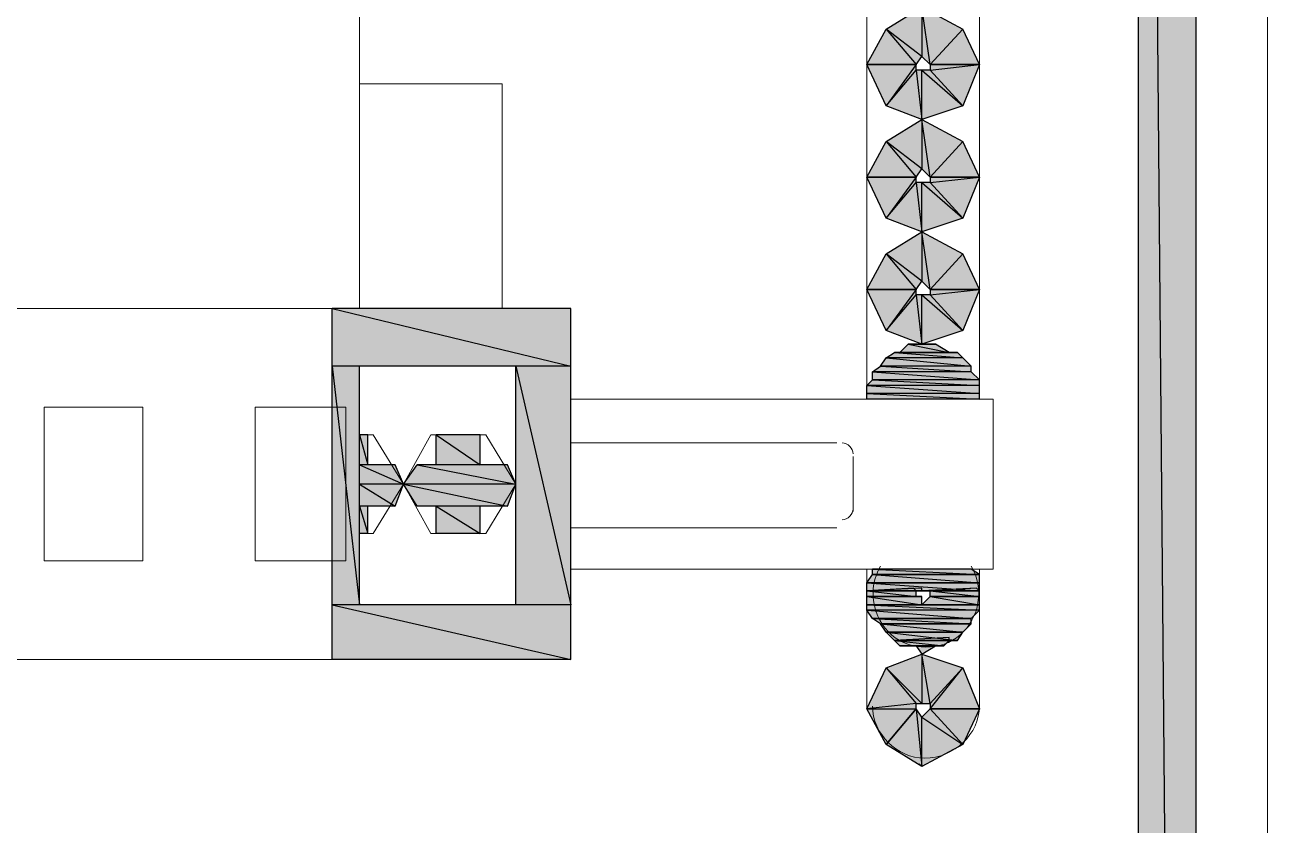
# Model space of a CAD drawing. Header units: millimetres. Extents: x 53 to 176, y -29 to 32.
# Drawn here: x 121.028 to 121.662, y -14.9 to -14.493 of the extents above; entities that cross this region are included whole.
import ezdxf

# ---------------------------------------------------------------- set-up
doc = ezdxf.new("R2010")
doc.units = ezdxf.units.MM
doc.layers.add('15 - Quadro de medição', color=6, linetype='Continuous')

msp = doc.modelspace()

# ---------------------------------------------------------------- hatches: boundary and pattern name
at = {"layer": '15 - Quadro de medição', "true_color": 0x000007}
h = msp.add_hatch(color=7, dxfattribs=at)
h.paths.add_polyline_path([(121.62431, -13.39693), (121.59498, -13.39693), (121.62431, -16.73937)])
h.paths.add_polyline_path([(121.59498, -13.39693), (121.62431, -16.73937), (121.59498, -16.73937)])
h = msp.add_hatch(color=7, dxfattribs=at)
h.paths.add_polyline_path([(121.51397, -14.51294), (121.50559, -14.49478), (121.48883, -14.51294)])
h.paths.add_polyline_path([(121.50559, -14.49478), (121.48883, -14.51294), (121.48464, -14.48361)])
h.paths.add_polyline_path([(121.48883, -14.51294), (121.48464, -14.48361), (121.48464, -14.50875)])
h.paths.add_polyline_path([(121.48464, -14.48361), (121.48464, -14.50875), (121.46648, -14.49478)])
h.paths.add_polyline_path([(121.48464, -14.50875), (121.46648, -14.49478), (121.48184, -14.51294)])
h.paths.add_polyline_path([(121.46648, -14.49478), (121.48184, -14.51294), (121.4567, -14.51294)])
h = msp.add_hatch(color=7, dxfattribs=at)
h.paths.add_polyline_path([(121.4567, -14.51294), (121.48184, -14.51294), (121.46648, -14.53389)])
h.paths.add_polyline_path([(121.48184, -14.51294), (121.46648, -14.53389), (121.48184, -14.51573)])
h.paths.add_polyline_path([(121.46648, -14.53389), (121.48184, -14.51573), (121.48464, -14.54087)])
h.paths.add_polyline_path([(121.48184, -14.51573), (121.48464, -14.54087), (121.48464, -14.51573)])
h.paths.add_polyline_path([(121.48464, -14.54087), (121.48464, -14.51573), (121.50559, -14.53389)])
h.paths.add_polyline_path([(121.48464, -14.51573), (121.50559, -14.53389), (121.48883, -14.51573)])
h.paths.add_polyline_path([(121.50559, -14.53389), (121.48883, -14.51573), (121.51397, -14.51294)])
h.paths.add_polyline_path([(121.48883, -14.51573), (121.51397, -14.51294), (121.48883, -14.51294)])
h = msp.add_hatch(color=7, dxfattribs=at)
h.paths.add_polyline_path([(121.51397, -14.5702), (121.50559, -14.55205), (121.48883, -14.5702)])
h.paths.add_polyline_path([(121.50559, -14.55205), (121.48883, -14.5702), (121.48464, -14.54087)])
h.paths.add_polyline_path([(121.48883, -14.5702), (121.48464, -14.54087), (121.48464, -14.56601)])
h.paths.add_polyline_path([(121.48464, -14.54087), (121.48464, -14.56601), (121.46648, -14.55205)])
h.paths.add_polyline_path([(121.48464, -14.56601), (121.46648, -14.55205), (121.48184, -14.5702)])
h.paths.add_polyline_path([(121.46648, -14.55205), (121.48184, -14.5702), (121.4567, -14.5702)])
h = msp.add_hatch(color=7, dxfattribs=at)
h.paths.add_polyline_path([(121.4567, -14.5702), (121.48184, -14.5702), (121.46648, -14.59116)])
h.paths.add_polyline_path([(121.48184, -14.5702), (121.46648, -14.59116), (121.48184, -14.573)])
h.paths.add_polyline_path([(121.46648, -14.59116), (121.48184, -14.573), (121.48464, -14.59814)])
h.paths.add_polyline_path([(121.48184, -14.573), (121.48464, -14.59814), (121.48464, -14.573)])
h.paths.add_polyline_path([(121.48464, -14.59814), (121.48464, -14.573), (121.50559, -14.59116)])
h.paths.add_polyline_path([(121.48464, -14.573), (121.50559, -14.59116), (121.48883, -14.573)])
h.paths.add_polyline_path([(121.50559, -14.59116), (121.48883, -14.573), (121.51397, -14.5702)])
h.paths.add_polyline_path([(121.48883, -14.573), (121.51397, -14.5702), (121.48883, -14.5702)])
h = msp.add_hatch(color=7, dxfattribs=at)
h.paths.add_polyline_path([(121.51397, -14.62747), (121.50559, -14.60931), (121.48883, -14.62747)])
h.paths.add_polyline_path([(121.50559, -14.60931), (121.48883, -14.62747), (121.48464, -14.59814)])
h.paths.add_polyline_path([(121.48883, -14.62747), (121.48464, -14.59814), (121.48464, -14.62328)])
h.paths.add_polyline_path([(121.48464, -14.59814), (121.48464, -14.62328), (121.46648, -14.60931)])
h.paths.add_polyline_path([(121.48464, -14.62328), (121.46648, -14.60931), (121.48184, -14.62747)])
h.paths.add_polyline_path([(121.46648, -14.60931), (121.48184, -14.62747), (121.4567, -14.62747)])
h = msp.add_hatch(color=7, dxfattribs=at)
h.paths.add_polyline_path([(121.4567, -14.62747), (121.48184, -14.62747), (121.46648, -14.64842)])
h.paths.add_polyline_path([(121.48184, -14.62747), (121.46648, -14.64842), (121.48184, -14.63027)])
h.paths.add_polyline_path([(121.46648, -14.64842), (121.48184, -14.63027), (121.48464, -14.65541)])
h.paths.add_polyline_path([(121.48184, -14.63027), (121.48464, -14.65541), (121.48464, -14.63027)])
h.paths.add_polyline_path([(121.48464, -14.65541), (121.48464, -14.63027), (121.50559, -14.64842)])
h.paths.add_polyline_path([(121.48464, -14.63027), (121.50559, -14.64842), (121.48883, -14.63027)])
h.paths.add_polyline_path([(121.50559, -14.64842), (121.48883, -14.63027), (121.51397, -14.62747)])
h.paths.add_polyline_path([(121.48883, -14.63027), (121.51397, -14.62747), (121.48883, -14.62747)])
h = msp.add_hatch(color=7, dxfattribs=at)
h.paths.add_polyline_path([(121.30585, -14.63725), (121.18433, -14.63725), (121.30585, -14.66658)])
h.paths.add_polyline_path([(121.18433, -14.63725), (121.30585, -14.66658), (121.18433, -14.66658)])
h = msp.add_hatch(color=7, dxfattribs=at)
h.paths.add_polyline_path([(121.50279, -14.6596), (121.47067, -14.6596), (121.50559, -14.66239)])
h.paths.add_polyline_path([(121.47067, -14.6596), (121.50559, -14.66239), (121.46648, -14.66239)])
h = msp.add_hatch(color=7, dxfattribs=at)
h.paths.add_polyline_path([(121.49162, -14.65541), (121.47765, -14.65541), (121.4986, -14.6596)])
h.paths.add_polyline_path([(121.47765, -14.65541), (121.4986, -14.6596), (121.47346, -14.6596)])
h = msp.add_hatch(color=7, dxfattribs=at)
h.paths.add_polyline_path([(121.1983, -14.66658), (121.18433, -14.66658), (121.1983, -14.7881)])
h.paths.add_polyline_path([(121.18433, -14.66658), (121.1983, -14.7881), (121.18433, -14.7881)])
h = msp.add_hatch(color=7, dxfattribs=at)
h.paths.add_polyline_path([(121.30585, -14.66658), (121.27792, -14.66658), (121.30585, -14.7881)])
h.paths.add_polyline_path([(121.27792, -14.66658), (121.30585, -14.7881), (121.27792, -14.7881)])
h = msp.add_hatch(color=7, dxfattribs=at)
h.paths.add_polyline_path([(121.50978, -14.66658), (121.46369, -14.66658), (121.50978, -14.66937)])
h.paths.add_polyline_path([(121.46369, -14.66658), (121.50978, -14.66937), (121.4595, -14.66937)])
h = msp.add_hatch(color=7, dxfattribs=at)
h.paths.add_polyline_path([(121.50559, -14.66239), (121.46648, -14.66239), (121.50978, -14.66658)])
h.paths.add_polyline_path([(121.46648, -14.66239), (121.50978, -14.66658), (121.46369, -14.66658)])
h = msp.add_hatch(color=7, dxfattribs=at)
h.paths.add_polyline_path([(121.51397, -14.67356), (121.4595, -14.67356), (121.51397, -14.67636)])
h.paths.add_polyline_path([(121.4595, -14.67356), (121.51397, -14.67636), (121.4567, -14.67636)])
h = msp.add_hatch(color=7, dxfattribs=at)
h.paths.add_polyline_path([(121.50978, -14.66937), (121.4595, -14.66937), (121.51397, -14.67356)])
h.paths.add_polyline_path([(121.4595, -14.66937), (121.51397, -14.67356), (121.4595, -14.67356)])
h = msp.add_hatch(color=7, dxfattribs=at)
h.paths.add_polyline_path([(121.51397, -14.67636), (121.4567, -14.67636), (121.51397, -14.68055)])
h.paths.add_polyline_path([(121.4567, -14.67636), (121.51397, -14.68055), (121.4567, -14.68055)])
h = msp.add_hatch(color=7, dxfattribs=at)
h.paths.add_polyline_path([(121.51397, -14.68055), (121.4567, -14.68055), (121.51397, -14.68334)])
h.paths.add_polyline_path([(121.4567, -14.68055), (121.51397, -14.68334), (121.4567, -14.68334)])
h = msp.add_hatch(color=7, dxfattribs=at)
h.paths.add_polyline_path([(121.20249, -14.7015), (121.1983, -14.7015), (121.20249, -14.71686)])
h.paths.add_polyline_path([(121.1983, -14.7015), (121.20249, -14.71686), (121.1983, -14.71686)])
h = msp.add_hatch(color=7, dxfattribs=at)
h.paths.add_polyline_path([(121.25976, -14.7015), (121.23741, -14.7015), (121.25976, -14.71686)])
h.paths.add_polyline_path([(121.23741, -14.7015), (121.25976, -14.71686), (121.23741, -14.71686)])
h = msp.add_hatch(color=7, dxfattribs=at)
h.paths.add_polyline_path([(121.21646, -14.71686), (121.1983, -14.71686), (121.22065, -14.72664)])
h.paths.add_polyline_path([(121.1983, -14.71686), (121.22065, -14.72664), (121.1983, -14.72664)])
h = msp.add_hatch(color=7, dxfattribs=at)
h.paths.add_polyline_path([(121.27373, -14.71686), (121.22763, -14.71686), (121.27792, -14.72664)])
h.paths.add_polyline_path([(121.22763, -14.71686), (121.27792, -14.72664), (121.22065, -14.72664)])
h = msp.add_hatch(color=7, dxfattribs=at)
h.paths.add_polyline_path([(121.22065, -14.72664), (121.1983, -14.72664), (121.21646, -14.73782)])
h.paths.add_polyline_path([(121.1983, -14.72664), (121.21646, -14.73782), (121.1983, -14.73782)])
h = msp.add_hatch(color=7, dxfattribs=at)
h.paths.add_polyline_path([(121.27792, -14.72664), (121.22065, -14.72664), (121.27373, -14.73782)])
h.paths.add_polyline_path([(121.22065, -14.72664), (121.27373, -14.73782), (121.22763, -14.73782)])
h = msp.add_hatch(color=7, dxfattribs=at)
h.paths.add_polyline_path([(121.20249, -14.73782), (121.1983, -14.73782), (121.20249, -14.75178)])
h.paths.add_polyline_path([(121.1983, -14.73782), (121.20249, -14.75178), (121.1983, -14.75178)])
h = msp.add_hatch(color=7, dxfattribs=at)
h.paths.add_polyline_path([(121.25976, -14.73782), (121.23741, -14.73782), (121.25976, -14.75178)])
h.paths.add_polyline_path([(121.23741, -14.73782), (121.25976, -14.75178), (121.23741, -14.75178)])
h = msp.add_hatch(color=7, dxfattribs=at)
h.paths.add_polyline_path([(121.51397, -14.77273), (121.4595, -14.77273), (121.51397, -14.77692)])
h.paths.add_polyline_path([(121.4595, -14.77273), (121.51397, -14.77692), (121.4567, -14.77692)])
h.paths.add_polyline_path([(121.51397, -14.77692), (121.4567, -14.77692)])
h.paths.add_polyline_path([(121.4567, -14.77692), (121.51397, -14.77692), (121.51257, -14.77692)])
h = msp.add_hatch(color=7, dxfattribs=at)
h.paths.add_polyline_path([(121.50978, -14.76994), (121.4595, -14.76994), (121.51397, -14.77273)])
h.paths.add_polyline_path([(121.4595, -14.76994), (121.51397, -14.77273), (121.4595, -14.77273)])
h.paths.add_polyline_path([(121.51397, -14.77273), (121.4595, -14.77273)])
h.paths.add_polyline_path([(121.4595, -14.77273), (121.51397, -14.77273), (121.51257, -14.77273)])
h = msp.add_hatch(color=7, dxfattribs=at)
h.paths.add_polyline_path([(121.51397, -14.77692), (121.4567, -14.77692), (121.51397, -14.78111)])
h.paths.add_polyline_path([(121.4567, -14.77692), (121.51397, -14.78111), (121.4567, -14.78111)])
h = msp.add_hatch(color=7, dxfattribs=at)
h.paths.add_polyline_path([(121.4567, -14.78111), (121.48464, -14.78111), (121.48464, -14.77972)])
h.paths.add_polyline_path([(121.48464, -14.78111), (121.48464, -14.77972), (121.4567, -14.78111)])
h = msp.add_hatch(color=7, dxfattribs=at)
h.paths.add_polyline_path([(121.4567, -14.78111), (121.48464, -14.78111), (121.48464, -14.77972)])
h.paths.add_polyline_path([(121.48464, -14.78111), (121.48464, -14.77972), (121.4567, -14.78111)])
h = msp.add_hatch(color=7, dxfattribs=at)
h.paths.add_polyline_path([(121.4567, -14.78111), (121.48464, -14.78111), (121.48464, -14.77972)])
h.paths.add_polyline_path([(121.48464, -14.78111), (121.48464, -14.77972), (121.4567, -14.78111)])
h = msp.add_hatch(color=7, dxfattribs=at)
h.paths.add_polyline_path([(121.48184, -14.78111), (121.48045, -14.77972), (121.4567, -14.78111)])
h.paths.add_polyline_path([(121.48184, -14.78111), (121.4567, -14.78111), (121.48464, -14.78111)])
h = msp.add_hatch(color=7, dxfattribs=at)
h.paths.add_polyline_path([(121.4567, -14.78111), (121.48184, -14.78111), (121.48045, -14.77972)])
h.paths.add_polyline_path([(121.48184, -14.78111), (121.48045, -14.77972), (121.4567, -14.78111)])
h = msp.add_hatch(color=7, dxfattribs=at)
h.paths.add_polyline_path([(121.4567, -14.78111), (121.48184, -14.78111), (121.48045, -14.77972)])
h.paths.add_polyline_path([(121.48184, -14.78111), (121.48045, -14.77972), (121.4567, -14.78111)])
h = msp.add_hatch(color=7, dxfattribs=at)
h.paths.add_polyline_path([(121.4567, -14.78111), (121.48184, -14.78111), (121.48045, -14.77972)])
h.paths.add_polyline_path([(121.48184, -14.78111), (121.48045, -14.77972), (121.4567, -14.78111)])
h = msp.add_hatch(color=7, dxfattribs=at)
h.paths.add_polyline_path([(121.48184, -14.78111), (121.4567, -14.78111), (121.48184, -14.78391)])
h.paths.add_polyline_path([(121.4567, -14.78111), (121.48184, -14.78391), (121.4567, -14.78391)])
h = msp.add_hatch(color=7, dxfattribs=at)
h.paths.add_polyline_path([(121.48464, -14.78111), (121.51397, -14.78111), (121.51257, -14.77972)])
h.paths.add_polyline_path([(121.51397, -14.78111), (121.51257, -14.77972), (121.48464, -14.78111)])
h = msp.add_hatch(color=7, dxfattribs=at)
h.paths.add_polyline_path([(121.48883, -14.78111), (121.51397, -14.78111), (121.51257, -14.77972)])
h.paths.add_polyline_path([(121.51397, -14.78111), (121.51257, -14.77972), (121.48883, -14.78111)])
h = msp.add_hatch(color=7, dxfattribs=at)
h.paths.add_polyline_path([(121.48883, -14.78111), (121.51397, -14.78111), (121.51257, -14.77972)])
h.paths.add_polyline_path([(121.51397, -14.78111), (121.51257, -14.77972), (121.48883, -14.78111)])
h = msp.add_hatch(color=7, dxfattribs=at)
h.paths.add_polyline_path([(121.48883, -14.78111), (121.51397, -14.78111), (121.51257, -14.77972)])
h.paths.add_polyline_path([(121.51397, -14.78111), (121.51257, -14.77972), (121.48883, -14.78111)])
h = msp.add_hatch(color=7, dxfattribs=at)
h.paths.add_polyline_path([(121.48883, -14.78111), (121.51397, -14.78111), (121.51257, -14.77972)])
h.paths.add_polyline_path([(121.51397, -14.78111), (121.51257, -14.77972), (121.48883, -14.78111)])
h = msp.add_hatch(color=7, dxfattribs=at)
h.paths.add_polyline_path([(121.48883, -14.78111), (121.51397, -14.78111), (121.51257, -14.77972)])
h.paths.add_polyline_path([(121.51397, -14.78111), (121.51257, -14.77972), (121.48883, -14.78111)])
h.paths.add_polyline_path([(121.51397, -14.78111), (121.48883, -14.78111)])
h.paths.add_polyline_path([(121.48883, -14.78111), (121.51397, -14.78111), (121.51257, -14.77972)])
h = msp.add_hatch(color=7, dxfattribs=at)
h.paths.add_polyline_path([(121.51397, -14.78111), (121.48883, -14.78111), (121.51397, -14.78391)])
h.paths.add_polyline_path([(121.48883, -14.78111), (121.51397, -14.78391), (121.48883, -14.78391)])
h = msp.add_hatch(color=7, dxfattribs=at)
h.paths.add_polyline_path([(121.4567, -14.78391), (121.48184, -14.78391), (121.48045, -14.78391)])
h.paths.add_polyline_path([(121.48184, -14.78391), (121.48045, -14.78391), (121.4567, -14.78391)])
h = msp.add_hatch(color=7, dxfattribs=at)
h.paths.add_polyline_path([(121.4567, -14.78391), (121.48184, -14.78391), (121.48045, -14.78391)])
h.paths.add_polyline_path([(121.48184, -14.78391), (121.48045, -14.78391), (121.4567, -14.78391)])
h.paths.add_polyline_path([(121.48184, -14.78391), (121.4567, -14.78391)])
h.paths.add_polyline_path([(121.4567, -14.78391), (121.48184, -14.78391), (121.48045, -14.78391)])
h = msp.add_hatch(color=7, dxfattribs=at)
h.paths.add_polyline_path([(121.4567, -14.78391), (121.48184, -14.78391), (121.48045, -14.78391)])
h.paths.add_polyline_path([(121.48184, -14.78391), (121.48045, -14.78391), (121.4567, -14.78391)])
h = msp.add_hatch(color=7, dxfattribs=at)
h.paths.add_polyline_path([(121.4567, -14.78391), (121.48184, -14.78391), (121.48045, -14.78391)])
h.paths.add_polyline_path([(121.48184, -14.78391), (121.48045, -14.78391), (121.4567, -14.78391)])
h = msp.add_hatch(color=7, dxfattribs=at)
h.paths.add_polyline_path([(121.48464, -14.78391), (121.4567, -14.78391)])
h.paths.add_polyline_path([(121.48464, -14.78391), (121.4567, -14.78391), (121.48184, -14.78391)])
h = msp.add_hatch(color=7, dxfattribs=at)
h.paths.add_polyline_path([(121.48464, -14.78391), (121.4567, -14.78391), (121.48464, -14.7881)])
h.paths.add_polyline_path([(121.4567, -14.78391), (121.48464, -14.7881), (121.4567, -14.7881)])
h = msp.add_hatch(color=7, dxfattribs=at)
h.paths.add_polyline_path([(121.51397, -14.78391), (121.48883, -14.78391), (121.51397, -14.7881)])
h.paths.add_polyline_path([(121.48883, -14.78391), (121.51397, -14.7881), (121.48464, -14.7881)])
h = msp.add_hatch(color=7, dxfattribs=at)
h.paths.add_polyline_path([(121.48883, -14.78391), (121.51397, -14.78391), (121.51257, -14.78391)])
h.paths.add_polyline_path([(121.51397, -14.78391), (121.51257, -14.78391), (121.48883, -14.78391)])
h = msp.add_hatch(color=7, dxfattribs=at)
h.paths.add_polyline_path([(121.48883, -14.78391), (121.51397, -14.78391), (121.51257, -14.78391)])
h.paths.add_polyline_path([(121.51397, -14.78391), (121.51257, -14.78391), (121.48883, -14.78391)])
h.paths.add_polyline_path([(121.51397, -14.78391), (121.48883, -14.78391)])
h.paths.add_polyline_path([(121.48883, -14.78391), (121.51397, -14.78391), (121.51257, -14.78391)])
h = msp.add_hatch(color=7, dxfattribs=at)
h.paths.add_polyline_path([(121.48883, -14.78391), (121.51397, -14.78391), (121.51257, -14.78391)])
h.paths.add_polyline_path([(121.51397, -14.78391), (121.51257, -14.78391), (121.48883, -14.78391)])
h = msp.add_hatch(color=7, dxfattribs=at)
h.paths.add_polyline_path([(121.48883, -14.78391), (121.51397, -14.78391), (121.51257, -14.78391)])
h.paths.add_polyline_path([(121.51397, -14.78391), (121.51257, -14.78391), (121.48883, -14.78391)])
h = msp.add_hatch(color=7, dxfattribs=at)
h.paths.add_polyline_path([(121.48883, -14.78391), (121.51397, -14.78391), (121.51257, -14.78391)])
h.paths.add_polyline_path([(121.51397, -14.78391), (121.51257, -14.78391), (121.48883, -14.78391)])
h = msp.add_hatch(color=7, dxfattribs=at)
h.paths.add_polyline_path([(121.48883, -14.78391), (121.51397, -14.78391), (121.51257, -14.78391)])
h.paths.add_polyline_path([(121.51397, -14.78391), (121.51257, -14.78391), (121.48883, -14.78391)])
h = msp.add_hatch(color=7, dxfattribs=at)
h.paths.add_polyline_path([(121.30585, -14.7881), (121.18433, -14.7881), (121.30585, -14.81603)])
h.paths.add_polyline_path([(121.18433, -14.7881), (121.30585, -14.81603), (121.18433, -14.81603)])
h = msp.add_hatch(color=7, dxfattribs=at)
h.paths.add_polyline_path([(121.4567, -14.7881), (121.51397, -14.7881), (121.51257, -14.7881)])
h.paths.add_polyline_path([(121.51397, -14.7881), (121.51257, -14.7881), (121.4567, -14.7881)])
h = msp.add_hatch(color=7, dxfattribs=at)
h.paths.add_polyline_path([(121.51397, -14.7881), (121.4567, -14.7881), (121.51397, -14.79089)])
h.paths.add_polyline_path([(121.4567, -14.7881), (121.51397, -14.79089), (121.4567, -14.79089)])
h = msp.add_hatch(color=7, dxfattribs=at)
h.paths.add_polyline_path([(121.51397, -14.79089), (121.4567, -14.79089), (121.50978, -14.79508)])
h.paths.add_polyline_path([(121.4567, -14.79089), (121.50978, -14.79508), (121.4595, -14.79508)])
h.paths.add_polyline_path([(121.50978, -14.79508), (121.4595, -14.79508)])
h.paths.add_polyline_path([(121.4595, -14.79508), (121.50978, -14.79508)])
h = msp.add_hatch(color=7, dxfattribs=at)
h.paths.add_polyline_path([(121.48464, -14.7881), (121.51397, -14.7881), (121.51257, -14.7881)])
h.paths.add_polyline_path([(121.51397, -14.7881), (121.51257, -14.7881), (121.48464, -14.7881)])
h = msp.add_hatch(color=7, dxfattribs=at)
h.paths.add_polyline_path([(121.50978, -14.79508), (121.4595, -14.79508), (121.50978, -14.79788)])
h.paths.add_polyline_path([(121.4595, -14.79508), (121.50978, -14.79788), (121.46369, -14.79788)])
h.paths.add_polyline_path([(121.50978, -14.79788), (121.46369, -14.79788)])
h.paths.add_polyline_path([(121.46369, -14.79788), (121.50978, -14.79788)])
h = msp.add_hatch(color=7, dxfattribs=at)
h.paths.add_polyline_path([(121.50978, -14.79788), (121.46369, -14.79788), (121.50559, -14.80207)])
h.paths.add_polyline_path([(121.46369, -14.79788), (121.50559, -14.80207), (121.46648, -14.80207)])
h.paths.add_polyline_path([(121.50559, -14.80207), (121.46648, -14.80207)])
h.paths.add_polyline_path([(121.46648, -14.80207), (121.50559, -14.80207)])
h = msp.add_hatch(color=7, dxfattribs=at)
h.paths.add_polyline_path([(121.50559, -14.80207), (121.46648, -14.80207), (121.50279, -14.80626)])
h.paths.add_polyline_path([(121.46648, -14.80207), (121.50279, -14.80626), (121.47067, -14.80626)])
h = msp.add_hatch(color=7, dxfattribs=at)
h.paths.add_polyline_path([(121.4986, -14.80626), (121.4986, -14.80486), (121.47067, -14.80626)])
h.paths.add_polyline_path([(121.4986, -14.80626), (121.47067, -14.80626), (121.50279, -14.80626)])
h = msp.add_hatch(color=7, dxfattribs=at)
h.paths.add_polyline_path([(121.4986, -14.80626), (121.47067, -14.80626), (121.49581, -14.80905)])
h.paths.add_polyline_path([(121.47067, -14.80626), (121.49581, -14.80905), (121.47346, -14.80905)])
h.paths.add_polyline_path([(121.49581, -14.80905), (121.47346, -14.80905)])
h.paths.add_polyline_path([(121.47346, -14.80905), (121.49581, -14.80905)])
h = msp.add_hatch(color=7, dxfattribs=at)
h.paths.add_polyline_path([(121.51397, -14.84118), (121.48883, -14.84118), (121.50559, -14.82022)])
h.paths.add_polyline_path([(121.48883, -14.84118), (121.50559, -14.82022), (121.48883, -14.83838)])
h.paths.add_polyline_path([(121.50559, -14.82022), (121.48883, -14.83838), (121.48464, -14.81324)])
h.paths.add_polyline_path([(121.48883, -14.83838), (121.48464, -14.81324), (121.48464, -14.83838)])
h.paths.add_polyline_path([(121.48464, -14.81324), (121.48464, -14.83838), (121.46648, -14.82022)])
h.paths.add_polyline_path([(121.48464, -14.83838), (121.46648, -14.82022), (121.48184, -14.83838)])
h.paths.add_polyline_path([(121.46648, -14.82022), (121.48184, -14.83838), (121.4567, -14.84118)])
h.paths.add_polyline_path([(121.48184, -14.83838), (121.4567, -14.84118), (121.48184, -14.84118)])
h.paths.add_polyline_path([(121.4567, -14.84118), (121.48184, -14.84118), (121.46648, -14.85933)])
h = msp.add_hatch(color=7, dxfattribs=at)
h.paths.add_polyline_path([(121.49581, -14.80905), (121.47346, -14.80905), (121.49162, -14.80905)])
h.paths.add_polyline_path([(121.47346, -14.80905), (121.49162, -14.80905), (121.48184, -14.80905)])
h.paths.add_polyline_path([(121.49162, -14.80905), (121.48184, -14.80905), (121.48464, -14.81324)])
h = msp.add_hatch(color=7, dxfattribs=at)
h.paths.add_polyline_path([(121.46648, -14.85933), (121.48184, -14.84118), (121.48464, -14.87051)])
h.paths.add_polyline_path([(121.48184, -14.84118), (121.48464, -14.87051), (121.48464, -14.84537)])
h.paths.add_polyline_path([(121.48464, -14.87051), (121.48464, -14.84537), (121.50559, -14.85933)])
h.paths.add_polyline_path([(121.48464, -14.84537), (121.50559, -14.85933), (121.48883, -14.84118)])
h.paths.add_polyline_path([(121.50559, -14.85933), (121.48883, -14.84118), (121.51397, -14.84118)])

# ---------------------------------------------------------------- linework, layer by layer
at = {"layer": '15 - Quadro de medição', "color": 7, "linetype": 'Continuous', "lineweight": 20, "true_color": 0x000007}
for points in [[(119.80713, -13.03237), (121.66063, -13.03237), (121.66063, -16.73937), (119.80713, -16.73937)], [(121.66063, -13.03237), (123.51273, -13.03237), (123.51273, -16.73937), (121.66063, -16.73937)], [(120.73458, -14.63725), (121.30585, -14.63725), (121.30585, -14.81603), (120.1647, -14.81603), (120.1647, -14.63725)], [(121.03767, -14.76575), (121.08796, -14.76575), (121.08796, -14.68753), (121.03767, -14.68753)], [(121.14522, -14.76575), (121.19132, -14.76575), (121.19132, -14.68753), (121.14522, -14.68753)], [(121.26255, -14.7015), (121.27792, -14.72664), (121.26255, -14.75178), (121.23462, -14.75178), (121.22065, -14.72664), (121.23462, -14.7015)]]:
    msp.add_lwpolyline(points, close=True, dxfattribs=at)
for points in [[(119.87976, -13.17484), (121.59498, -13.17484), (121.59498, -16.73937), (119.87278, -16.73937), (119.87138, -16.73937), (119.80713, -16.73937)], [(121.66063, -13.26144), (121.66063, -16.73937), (119.80713, -16.73937), (119.80713, -13.26144)], [(123.51273, -13.26144), (123.51273, -16.73937), (121.66063, -16.73937), (121.66063, -13.26144)], [(121.59498, -16.73937), (121.62431, -16.73937), (121.62431, -13.39693)], [(121.4567, -13.77545), (121.4567, -14.68334), (121.4567, -14.68334)], [(121.51397, -14.68334), (121.51397, -13.77545), (121.51397, -13.77545)], [(121.1983, -14.63725), (121.1983, -14.29085), (121.1983, -14.29085)], [(121.27093, -14.63725), (121.27093, -14.52271), (121.1983, -14.52271)], [(121.18433, -14.63725), (121.18433, -14.81603), (121.18433, -14.81603)], [(121.1983, -14.66658), (121.27792, -14.66658), (121.27792, -14.7881), (121.1983, -14.7881)], [(121.1983, -14.66658), (121.1983, -14.7881), (121.1983, -14.7881)], [(121.30585, -14.68334), (121.52095, -14.68334), (121.52095, -14.76994), (121.30585, -14.76994)], [(121.1983, -14.7015), (121.20529, -14.7015), (121.22065, -14.72664), (121.20529, -14.75178), (121.1983, -14.75178)], [(121.20529, -14.7015), (121.20249, -14.7015), (121.20249, -14.71686)], [(121.23741, -14.7015), (121.23741, -14.71686), (121.23741, -14.71686)], [(121.25976, -14.7015), (121.25976, -14.71686), (121.25976, -14.71686)], [(121.44134, -14.70569), (121.30585, -14.70569), (121.30585, -14.70569)], [(121.21646, -14.71686), (121.20249, -14.71686), (121.20249, -14.71686)], [(121.23741, -14.71686), (121.22763, -14.71686), (121.22763, -14.71686)], [(121.27373, -14.71686), (121.25976, -14.71686), (121.25976, -14.71686)], [(121.44972, -14.74061), (121.44972, -14.71267), (121.44972, -14.71267)], [(121.21646, -14.73782), (121.20249, -14.73782), (121.20249, -14.73782)], [(121.20249, -14.73782), (121.20249, -14.75178), (121.20249, -14.75178)], [(121.23741, -14.73782), (121.22763, -14.73782), (121.22763, -14.73782)], [(121.23741, -14.73782), (121.23741, -14.75178), (121.23741, -14.75178)], [(121.25976, -14.73782), (121.25976, -14.75178), (121.25976, -14.75178)], [(121.27373, -14.73782), (121.25976, -14.73782), (121.25976, -14.73782)], [(121.30585, -14.74899), (121.44134, -14.74899), (121.44134, -14.74899)], [(121.4567, -14.76994), (121.4567, -14.84118), (121.4567, -14.84118)], [(121.51397, -14.84118), (121.51397, -14.76994), (121.51397, -14.76994)], [(121.48464, -14.87051), (121.48324, -14.86911), (121.48324, -14.86911)]]:
    msp.add_lwpolyline(points, dxfattribs=at)
at = {"layer": '15 - Quadro de medição', "color": 7, "linetype": 'Continuous', "lineweight": -2, "true_color": 0x000007}
for points in [[(121.62431, -13.39693), (121.59498, -13.39693), (121.62431, -16.73937)], [(121.59498, -13.39693), (121.62431, -16.73937), (121.59498, -16.73937)], [(121.48464, -14.48361), (121.48464, -14.50875), (121.46648, -14.49478)], [(121.50559, -14.49478), (121.48883, -14.51294), (121.48464, -14.48361)], [(121.48883, -14.51294), (121.48464, -14.48361), (121.48464, -14.50875)], [(121.46648, -14.49478), (121.48184, -14.51294), (121.4567, -14.51294)], [(121.48464, -14.50875), (121.46648, -14.49478), (121.48184, -14.51294)], [(121.51397, -14.51294), (121.50559, -14.49478), (121.48883, -14.51294)], [(121.4567, -14.51294), (121.48184, -14.51294), (121.46648, -14.53389)], [(121.48184, -14.51294), (121.46648, -14.53389), (121.48184, -14.51573)], [(121.50559, -14.53389), (121.48883, -14.51573), (121.51397, -14.51294)], [(121.48883, -14.51573), (121.51397, -14.51294), (121.48883, -14.51294)], [(121.46648, -14.53389), (121.48184, -14.51573), (121.48464, -14.54087)], [(121.48184, -14.51573), (121.48464, -14.54087), (121.48464, -14.51573)], [(121.48464, -14.54087), (121.48464, -14.51573), (121.50559, -14.53389)], [(121.48464, -14.51573), (121.50559, -14.53389), (121.48883, -14.51573)], [(121.48464, -14.54087), (121.48464, -14.56601), (121.46648, -14.55205)], [(121.50559, -14.55205), (121.48883, -14.5702), (121.48464, -14.54087)], [(121.48883, -14.5702), (121.48464, -14.54087), (121.48464, -14.56601)], [(121.46648, -14.55205), (121.48184, -14.5702), (121.4567, -14.5702)], [(121.48464, -14.56601), (121.46648, -14.55205), (121.48184, -14.5702)], [(121.51397, -14.5702), (121.50559, -14.55205), (121.48883, -14.5702)], [(121.4567, -14.5702), (121.48184, -14.5702), (121.46648, -14.59116)], [(121.48184, -14.5702), (121.46648, -14.59116), (121.48184, -14.573)], [(121.50559, -14.59116), (121.48883, -14.573), (121.51397, -14.5702)], [(121.48883, -14.573), (121.51397, -14.5702), (121.48883, -14.5702)], [(121.46648, -14.59116), (121.48184, -14.573), (121.48464, -14.59814)], [(121.48184, -14.573), (121.48464, -14.59814), (121.48464, -14.573)], [(121.48464, -14.59814), (121.48464, -14.573), (121.50559, -14.59116)], [(121.48464, -14.573), (121.50559, -14.59116), (121.48883, -14.573)], [(121.48464, -14.59814), (121.48464, -14.62328), (121.46648, -14.60931)], [(121.50559, -14.60931), (121.48883, -14.62747), (121.48464, -14.59814)], [(121.48883, -14.62747), (121.48464, -14.59814), (121.48464, -14.62328)], [(121.46648, -14.60931), (121.48184, -14.62747), (121.4567, -14.62747)], [(121.48464, -14.62328), (121.46648, -14.60931), (121.48184, -14.62747)], [(121.51397, -14.62747), (121.50559, -14.60931), (121.48883, -14.62747)], [(121.4567, -14.62747), (121.48184, -14.62747), (121.46648, -14.64842)], [(121.48184, -14.62747), (121.46648, -14.64842), (121.48184, -14.63027)], [(121.50559, -14.64842), (121.48883, -14.63027), (121.51397, -14.62747)], [(121.48883, -14.63027), (121.51397, -14.62747), (121.48883, -14.62747)], [(121.46648, -14.64842), (121.48184, -14.63027), (121.48464, -14.65541)], [(121.48184, -14.63027), (121.48464, -14.65541), (121.48464, -14.63027)], [(121.48464, -14.65541), (121.48464, -14.63027), (121.50559, -14.64842)], [(121.48464, -14.63027), (121.50559, -14.64842), (121.48883, -14.63027)], [(121.30585, -14.63725), (121.18433, -14.63725), (121.30585, -14.66658)], [(121.18433, -14.63725), (121.30585, -14.66658), (121.18433, -14.66658)], [(121.47067, -14.6596), (121.50559, -14.66239), (121.46648, -14.66239)], [(121.47346, -14.6596), (121.50279, -14.6596), (121.47067, -14.6596)], [(121.50279, -14.6596), (121.47067, -14.6596), (121.50559, -14.66239)], [(121.47765, -14.65541), (121.4986, -14.6596), (121.47346, -14.6596)], [(121.4986, -14.6596), (121.47346, -14.6596), (121.50279, -14.6596)], [(121.48184, -14.65541), (121.49162, -14.65541), (121.47765, -14.65541)], [(121.49162, -14.65541), (121.47765, -14.65541), (121.4986, -14.6596)], [(121.48883, -14.65541), (121.48184, -14.65541), (121.49162, -14.65541)], [(121.1983, -14.66658), (121.18433, -14.66658), (121.1983, -14.7881)], [(121.18433, -14.66658), (121.1983, -14.7881), (121.18433, -14.7881)], [(121.30585, -14.66658), (121.27792, -14.66658), (121.30585, -14.7881)], [(121.27792, -14.66658), (121.30585, -14.7881), (121.27792, -14.7881)], [(121.46369, -14.66658), (121.50978, -14.66937), (121.4595, -14.66937)], [(121.46648, -14.66239), (121.50978, -14.66658), (121.46369, -14.66658)], [(121.50978, -14.66658), (121.46369, -14.66658), (121.50978, -14.66937)], [(121.50559, -14.66239), (121.46648, -14.66239), (121.50978, -14.66658)], [(121.4595, -14.67356), (121.51397, -14.67636), (121.4567, -14.67636)], [(121.50978, -14.66937), (121.4595, -14.66937), (121.51397, -14.67356)], [(121.4595, -14.66937), (121.51397, -14.67356), (121.4595, -14.67356)], [(121.51397, -14.67356), (121.4595, -14.67356), (121.51397, -14.67636)], [(121.51397, -14.67636), (121.4567, -14.67636), (121.51397, -14.68055)], [(121.4567, -14.67636), (121.51397, -14.68055), (121.4567, -14.68055)], [(121.51397, -14.68055), (121.4567, -14.68055), (121.51397, -14.68334)], [(121.4567, -14.68055), (121.51397, -14.68334), (121.4567, -14.68334)], [(121.20249, -14.7015), (121.1983, -14.7015), (121.20249, -14.71686)], [(121.1983, -14.7015), (121.20249, -14.71686), (121.1983, -14.71686)], [(121.25976, -14.7015), (121.23741, -14.7015), (121.25976, -14.71686)], [(121.23741, -14.7015), (121.25976, -14.71686), (121.23741, -14.71686)], [(121.21646, -14.71686), (121.1983, -14.71686), (121.22065, -14.72664)], [(121.1983, -14.71686), (121.22065, -14.72664), (121.1983, -14.72664)], [(121.22763, -14.71686), (121.27792, -14.72664), (121.22065, -14.72664)], [(121.27373, -14.71686), (121.22763, -14.71686), (121.27792, -14.72664)], [(121.22065, -14.72664), (121.1983, -14.72664), (121.21646, -14.73782)], [(121.1983, -14.72664), (121.21646, -14.73782), (121.1983, -14.73782)], [(121.27792, -14.72664), (121.22065, -14.72664), (121.27373, -14.73782)], [(121.22065, -14.72664), (121.27373, -14.73782), (121.22763, -14.73782)], [(121.20249, -14.73782), (121.1983, -14.73782), (121.20249, -14.75178)], [(121.1983, -14.73782), (121.20249, -14.75178), (121.1983, -14.75178)], [(121.25976, -14.73782), (121.23741, -14.73782), (121.25976, -14.75178)], [(121.23741, -14.73782), (121.25976, -14.75178), (121.23741, -14.75178)], [(121.4595, -14.77273), (121.51397, -14.77692), (121.4567, -14.77692)], [(121.50978, -14.76994), (121.4595, -14.76994), (121.51397, -14.77273)], [(121.4595, -14.76994), (121.51397, -14.77273), (121.4595, -14.77273)], [(121.51397, -14.77273), (121.4595, -14.77273)], [(121.4595, -14.77273), (121.51397, -14.77273), (121.51257, -14.77273)], [(121.51397, -14.77273), (121.4595, -14.77273), (121.51397, -14.77692)], [(121.51397, -14.77692), (121.4567, -14.77692)], [(121.4567, -14.77692), (121.51397, -14.77692), (121.51257, -14.77692)], [(121.51397, -14.77692), (121.4567, -14.77692), (121.51397, -14.78111)], [(121.4567, -14.77692), (121.51397, -14.78111), (121.4567, -14.78111)], [(121.4567, -14.78111), (121.48464, -14.78111), (121.48464, -14.77972)], [(121.48464, -14.78111), (121.48464, -14.77972), (121.4567, -14.78111)], [(121.4567, -14.78111), (121.48464, -14.78111), (121.48464, -14.77972)], [(121.48464, -14.78111), (121.48464, -14.77972), (121.4567, -14.78111)], [(121.4567, -14.78111), (121.48464, -14.78111), (121.48464, -14.77972)], [(121.48464, -14.78111), (121.48464, -14.77972), (121.4567, -14.78111)], [(121.48184, -14.78111), (121.48045, -14.77972), (121.4567, -14.78111)], [(121.4567, -14.78111), (121.48184, -14.78111), (121.48045, -14.77972)], [(121.48184, -14.78111), (121.48045, -14.77972), (121.4567, -14.78111)], [(121.4567, -14.78111), (121.48184, -14.78111), (121.48045, -14.77972)], [(121.48184, -14.78111), (121.48045, -14.77972), (121.4567, -14.78111)], [(121.4567, -14.78111), (121.48184, -14.78111), (121.48045, -14.77972)], [(121.48184, -14.78111), (121.48045, -14.77972), (121.4567, -14.78111)], [(121.48184, -14.78111), (121.4567, -14.78111), (121.48464, -14.78111)], [(121.48184, -14.78111), (121.4567, -14.78111), (121.48184, -14.78391)], [(121.4567, -14.78111), (121.48184, -14.78391), (121.4567, -14.78391)], [(121.48464, -14.78111), (121.51397, -14.78111), (121.51257, -14.77972)], [(121.51397, -14.78111), (121.51257, -14.77972), (121.48464, -14.78111)], [(121.51397, -14.78111), (121.48464, -14.78111)], [(121.48464, -14.78111), (121.51397, -14.78111), (121.48883, -14.78111)], [(121.48883, -14.78111), (121.51397, -14.78111), (121.51257, -14.77972)], [(121.51397, -14.78111), (121.51257, -14.77972), (121.48883, -14.78111)], [(121.48883, -14.78111), (121.51397, -14.78111), (121.51257, -14.77972)], [(121.51397, -14.78111), (121.51257, -14.77972), (121.48883, -14.78111)], [(121.48883, -14.78111), (121.51397, -14.78111), (121.51257, -14.77972)], [(121.51397, -14.78111), (121.51257, -14.77972), (121.48883, -14.78111)], [(121.48883, -14.78111), (121.51397, -14.78111), (121.51257, -14.77972)], [(121.51397, -14.78111), (121.51257, -14.77972), (121.48883, -14.78111)], [(121.48883, -14.78111), (121.51397, -14.78111), (121.51257, -14.77972)], [(121.51397, -14.78111), (121.51257, -14.77972), (121.48883, -14.78111)], [(121.48883, -14.78111), (121.51397, -14.78111), (121.51257, -14.77972)], [(121.51397, -14.78111), (121.48883, -14.78111)], [(121.51397, -14.78111), (121.48883, -14.78111), (121.51397, -14.78391)], [(121.48883, -14.78111), (121.51397, -14.78391), (121.48883, -14.78391)], [(121.4567, -14.78391), (121.48184, -14.78391), (121.48045, -14.78391)], [(121.48184, -14.78391), (121.48045, -14.78391), (121.4567, -14.78391)], [(121.4567, -14.78391), (121.48184, -14.78391), (121.48045, -14.78391)], [(121.48184, -14.78391), (121.48045, -14.78391), (121.4567, -14.78391)], [(121.48184, -14.78391), (121.4567, -14.78391)], [(121.4567, -14.78391), (121.48184, -14.78391), (121.48045, -14.78391)], [(121.4567, -14.78391), (121.48184, -14.78391), (121.48045, -14.78391)], [(121.48184, -14.78391), (121.48045, -14.78391), (121.4567, -14.78391)], [(121.4567, -14.78391), (121.48184, -14.78391), (121.48045, -14.78391)], [(121.48184, -14.78391), (121.48045, -14.78391), (121.4567, -14.78391)], [(121.48464, -14.78391), (121.48464, -14.78391), (121.4567, -14.78391)], [(121.48464, -14.78391), (121.4567, -14.78391), (121.48184, -14.78391)], [(121.4567, -14.78391), (121.48464, -14.78391), (121.48464, -14.78391)], [(121.48464, -14.78391), (121.48464, -14.78391), (121.4567, -14.78391)], [(121.48464, -14.78391), (121.4567, -14.78391), (121.48464, -14.7881)], [(121.4567, -14.78391), (121.48464, -14.7881), (121.4567, -14.7881)], [(121.48883, -14.78391), (121.51397, -14.7881), (121.48464, -14.7881)], [(121.48883, -14.78391), (121.51397, -14.78391), (121.51257, -14.78391)], [(121.51397, -14.78391), (121.51257, -14.78391), (121.48883, -14.78391)], [(121.48883, -14.78391), (121.51397, -14.78391), (121.51257, -14.78391)], [(121.51397, -14.78391), (121.51257, -14.78391), (121.48883, -14.78391)], [(121.51397, -14.78391), (121.48883, -14.78391)], [(121.48883, -14.78391), (121.51397, -14.78391), (121.51257, -14.78391)], [(121.48883, -14.78391), (121.51397, -14.78391), (121.51257, -14.78391)], [(121.51397, -14.78391), (121.51257, -14.78391), (121.48883, -14.78391)], [(121.48883, -14.78391), (121.51397, -14.78391), (121.51257, -14.78391)], [(121.51397, -14.78391), (121.51257, -14.78391), (121.48883, -14.78391)], [(121.48883, -14.78391), (121.51397, -14.78391), (121.51257, -14.78391)], [(121.51397, -14.78391), (121.51257, -14.78391), (121.48883, -14.78391)], [(121.48883, -14.78391), (121.51397, -14.78391), (121.51257, -14.78391)], [(121.51397, -14.78391), (121.51257, -14.78391), (121.48883, -14.78391)], [(121.51397, -14.78391), (121.48883, -14.78391), (121.51397, -14.7881)], [(121.30585, -14.7881), (121.18433, -14.7881), (121.30585, -14.81603)], [(121.18433, -14.7881), (121.30585, -14.81603), (121.18433, -14.81603)], [(121.4567, -14.7881), (121.48464, -14.7881), (121.48464, -14.7881)], [(121.48464, -14.7881), (121.48464, -14.7881), (121.4567, -14.7881)], [(121.4567, -14.7881), (121.51397, -14.7881), (121.51257, -14.7881)], [(121.51397, -14.7881), (121.51257, -14.7881), (121.4567, -14.7881)], [(121.51397, -14.7881), (121.4567, -14.7881), (121.51397, -14.79089)], [(121.4567, -14.7881), (121.51397, -14.79089), (121.4567, -14.79089)], [(121.51397, -14.79089), (121.4567, -14.79089), (121.50978, -14.79508)], [(121.4567, -14.79089), (121.50978, -14.79508), (121.4595, -14.79508)], [(121.48464, -14.7881), (121.51397, -14.7881), (121.51257, -14.7881)], [(121.51397, -14.7881), (121.51257, -14.7881), (121.48464, -14.7881)], [(121.50978, -14.79508), (121.4595, -14.79508)], [(121.4595, -14.79508), (121.50978, -14.79508), (121.50978, -14.79508)], [(121.50978, -14.79508), (121.4595, -14.79508), (121.50978, -14.79788)], [(121.4595, -14.79508), (121.50978, -14.79788), (121.46369, -14.79788)], [(121.50978, -14.79788), (121.46369, -14.79788)], [(121.46369, -14.79788), (121.50978, -14.79788), (121.50978, -14.79788)], [(121.50978, -14.79788), (121.46369, -14.79788), (121.50559, -14.80207)], [(121.46369, -14.79788), (121.50559, -14.80207), (121.46648, -14.80207)], [(121.50559, -14.80207), (121.46648, -14.80207)], [(121.46648, -14.80207), (121.50559, -14.80207), (121.50559, -14.80207)], [(121.50559, -14.80207), (121.46648, -14.80207), (121.50279, -14.80626)], [(121.46648, -14.80207), (121.50279, -14.80626), (121.47067, -14.80626)], [(121.4986, -14.80626), (121.4986, -14.80486), (121.47067, -14.80626)], [(121.4986, -14.80626), (121.47067, -14.80626), (121.50279, -14.80626)], [(121.4986, -14.80626), (121.47067, -14.80626), (121.49581, -14.80905)], [(121.47067, -14.80626), (121.49581, -14.80905), (121.47346, -14.80905)], [(121.48464, -14.81324), (121.48464, -14.83838), (121.46648, -14.82022)], [(121.49581, -14.80905), (121.47346, -14.80905)], [(121.47346, -14.80905), (121.49581, -14.80905), (121.49581, -14.80905)], [(121.49581, -14.80905), (121.47346, -14.80905), (121.49162, -14.80905)], [(121.47346, -14.80905), (121.49162, -14.80905), (121.48184, -14.80905)], [(121.49162, -14.80905), (121.48184, -14.80905), (121.48464, -14.81324)], [(121.48184, -14.80905), (121.49162, -14.80905), (121.49162, -14.80905)], [(121.49162, -14.80905), (121.49162, -14.80905), (121.48184, -14.80905)], [(121.50559, -14.82022), (121.48883, -14.83838), (121.48464, -14.81324)], [(121.48883, -14.83838), (121.48464, -14.81324), (121.48464, -14.83838)], [(121.46648, -14.82022), (121.48184, -14.83838), (121.4567, -14.84118)], [(121.48464, -14.83838), (121.46648, -14.82022), (121.48184, -14.83838)], [(121.51397, -14.84118), (121.48883, -14.84118), (121.50559, -14.82022)], [(121.48883, -14.84118), (121.50559, -14.82022), (121.48883, -14.83838)], [(121.48184, -14.83838), (121.4567, -14.84118), (121.48184, -14.84118)], [(121.4567, -14.84118), (121.48184, -14.84118), (121.46648, -14.85933)], [(121.46648, -14.85933), (121.48184, -14.84118), (121.48464, -14.87051)], [(121.48184, -14.84118), (121.48464, -14.87051), (121.48464, -14.84537)], [(121.48464, -14.84537), (121.50559, -14.85933), (121.48883, -14.84118)], [(121.50559, -14.85933), (121.48883, -14.84118), (121.51397, -14.84118)], [(121.48464, -14.87051), (121.48464, -14.84537), (121.50559, -14.85933)]]:
    msp.add_lwpolyline(points, close=True, dxfattribs=at)
at = {"layer": '15 - Quadro de medição', "color": 7, "linetype": 'Continuous', "lineweight": 20, "true_color": 0x000007}
for points, knots in [([(120.47757, -13.45), (120.24432, -13.57013), (120.1228, -13.83551), (120.18565, -14.09112), (120.18565, -14.09112), (120.24711, -14.34672), (120.47618, -14.5269), (120.73877, -14.5269), (120.73877, -14.5269), (121.00276, -14.5269), (121.23182, -14.34672), (121.29328, -14.09112), (121.29328, -14.09112), (121.35614, -13.83551), (121.23462, -13.57013), (120.99996, -13.45)], [0, 0, 0, 0, 0.0625, 0.0625, 0.0625, 0.062501, 0.125, 0.125, 0.125, 0.125001, 0.1875, 0.1875, 0.1875, 0.187501, 1, 1, 1, 1]), ([(121.46369, -14.76854), (121.4567, -14.77972), (121.4595, -14.79508), (121.46927, -14.80346), (121.46927, -14.80346), (121.47905, -14.81184), (121.49441, -14.81184), (121.50419, -14.80346), (121.50419, -14.80346), (121.51397, -14.79508), (121.51676, -14.77972), (121.50978, -14.76854)], [0, 0, 0, 0, 0.083333, 0.083333, 0.083333, 0.083334, 0.166667, 0.166667, 0.166667, 0.166668, 1, 1, 1, 1])]:
    msp.add_open_spline(points, degree=3, knots=knots, dxfattribs=at)
for points in [[(121.44972, -14.71128), (121.44972, -14.70848), (121.44692, -14.70569), (121.44413, -14.70569)], [(121.44413, -14.7448), (121.44692, -14.7448), (121.44972, -14.74201), (121.44972, -14.73921)], [(121.4595, -14.83978), (121.4595, -14.85375), (121.47207, -14.86632), (121.48603, -14.86632)], [(121.48603, -14.86632), (121.5014, -14.86632), (121.51397, -14.85375), (121.51397, -14.83978)]]:
    msp.add_open_spline(points, degree=3, dxfattribs=at)

doc.saveas('drawing.dxf')
